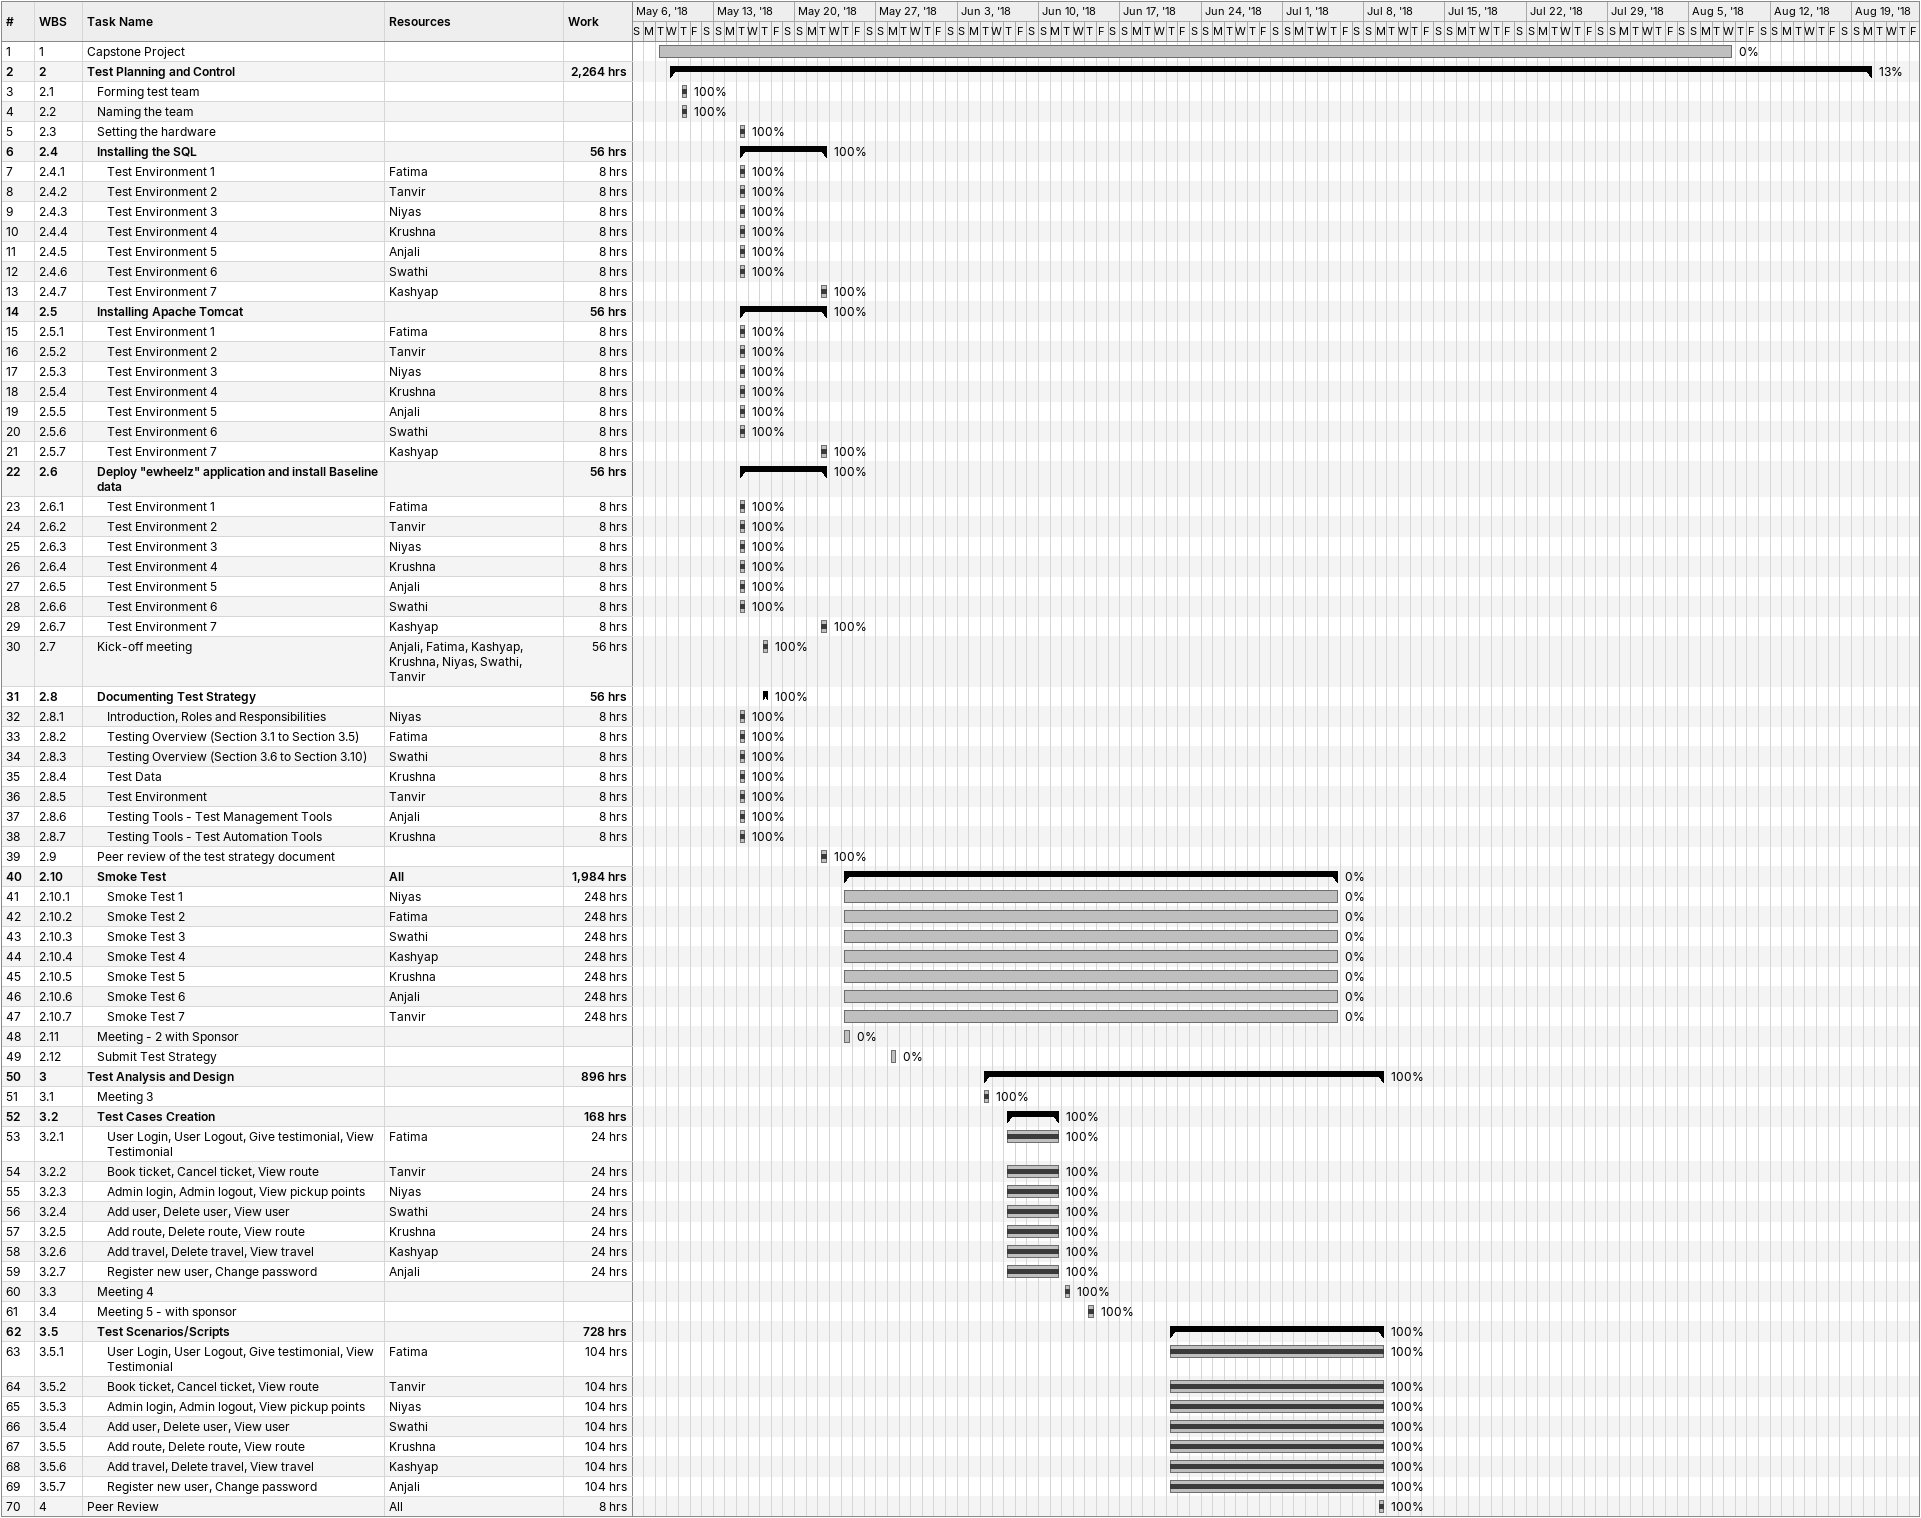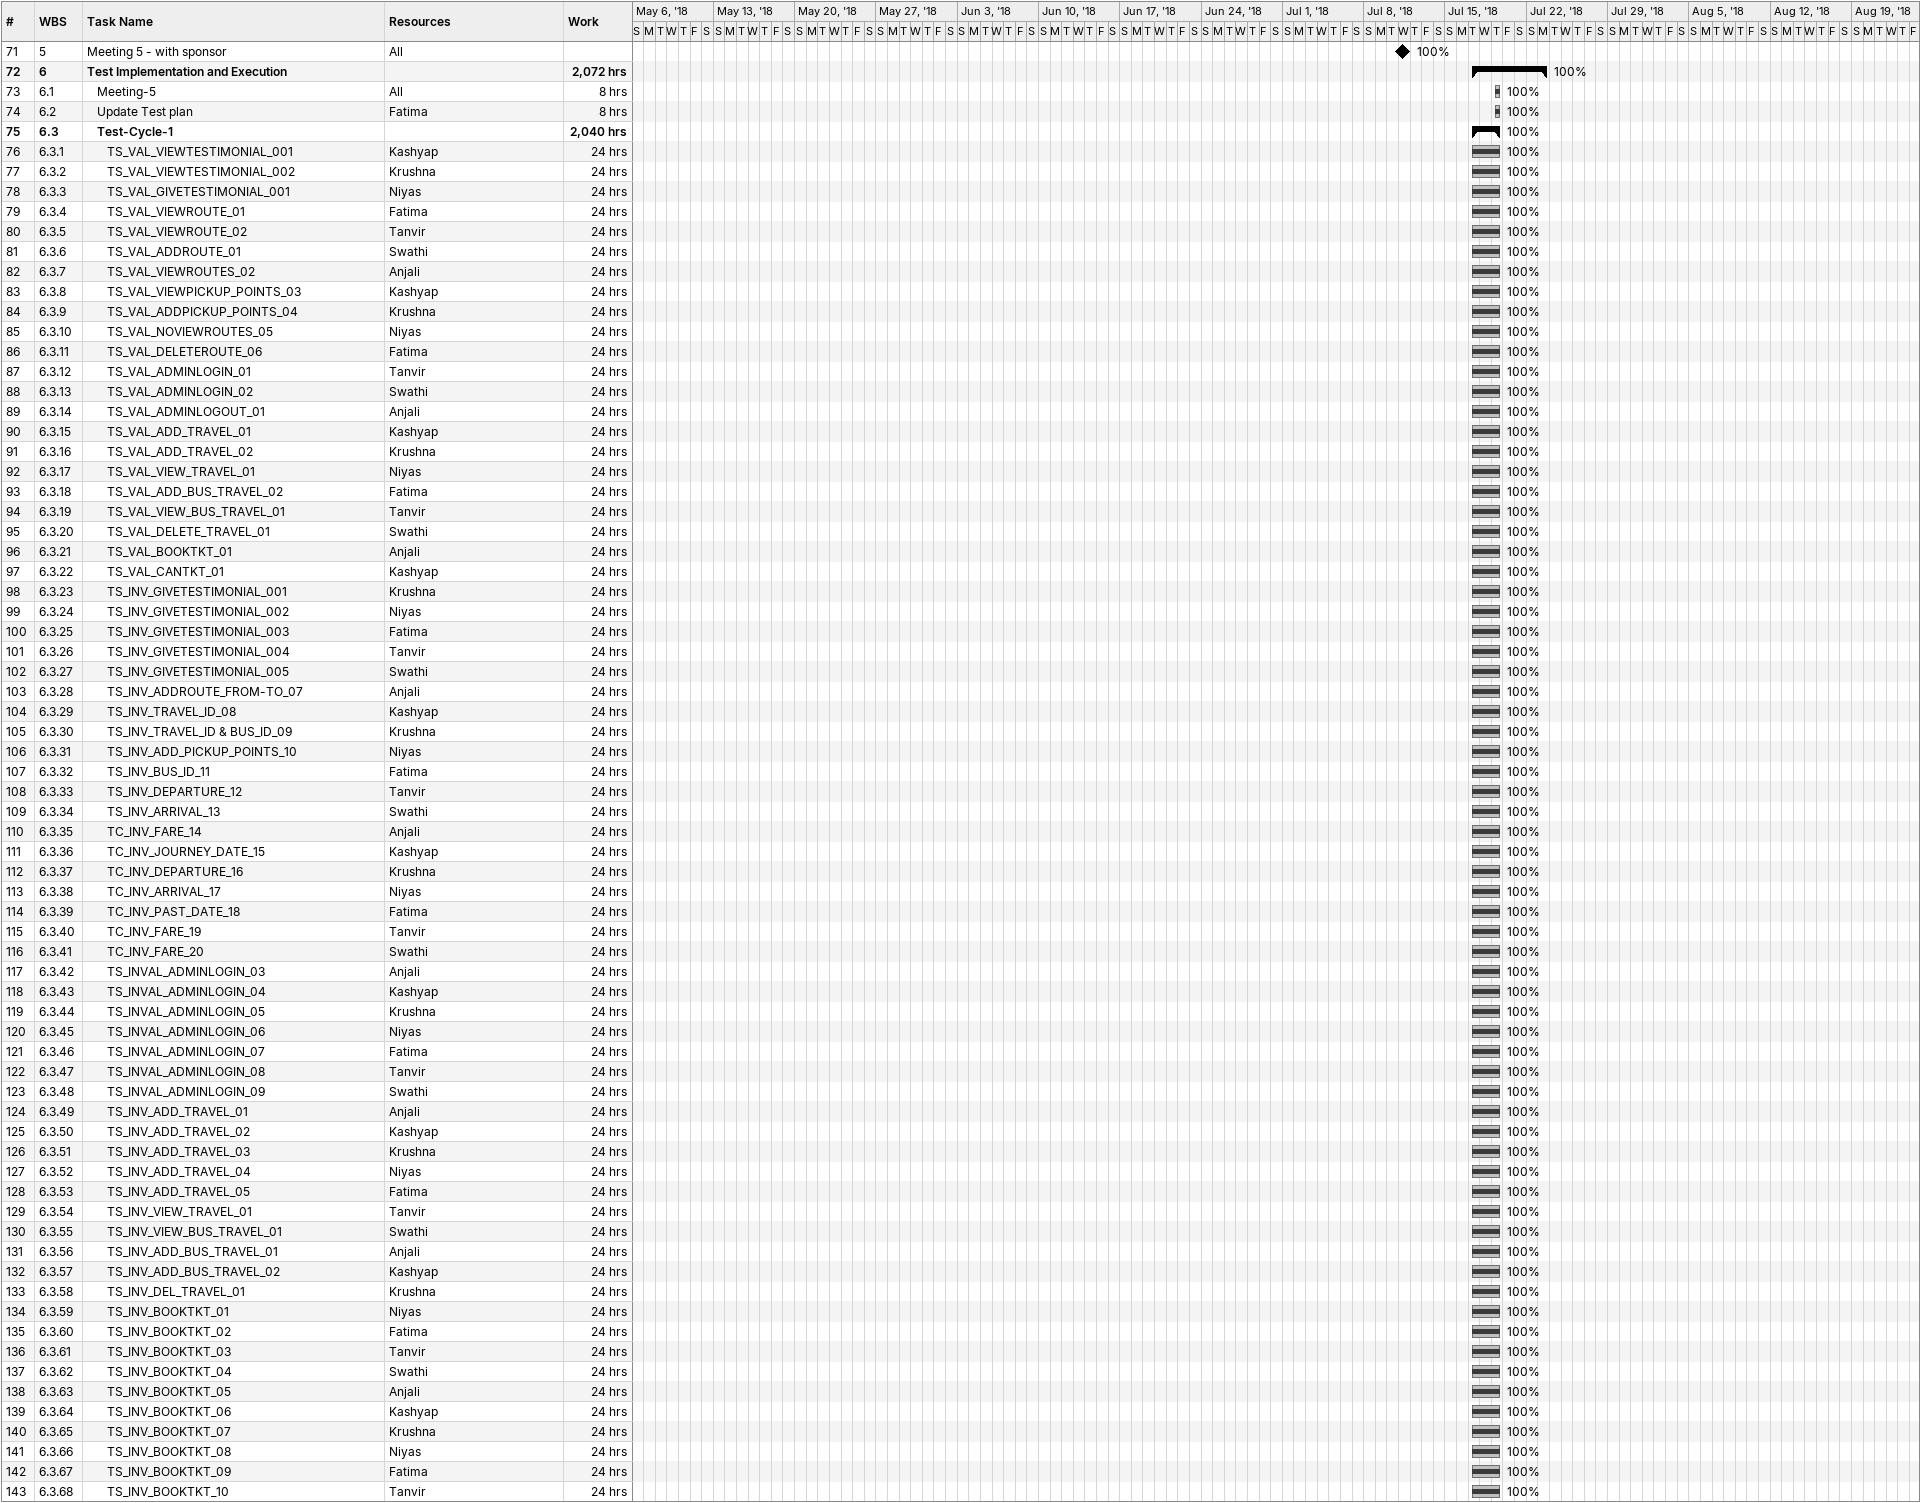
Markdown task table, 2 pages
| ID | WBS | Task | Start | Finish | Resources | % complete | Work (h) |
|---|---|---|---|---|---|---|---|
| 1 | 1 | Capstone Project | 2018-05-08 | 2018-08-08 |  | 0 |  |
| 2 | 2 | **Test Planning and Control** | 2018-05-09 | 2018-08-20 |  | 13 | 2264 |
| 3 | 2.1 | Forming test team | 2018-05-10 | 2018-05-10 |  | 100 |  |
| 4 | 2.2 | Naming the team | 2018-05-10 | 2018-05-10 |  | 100 |  |
| 5 | 2.3 | Setting the hardware | 2018-05-15 | 2018-05-15 |  | 100 |  |
| 6 | 2.4 | **Installing the SQL** | 2018-05-15 | 2018-05-22 |  | 100 | 56 |
| 7 | 2.4.1 | Test Environment 1 | 2018-05-15 | 2018-05-15 | Fatima | 100 | 8 |
| 8 | 2.4.2 | Test Environment 2 | 2018-05-15 | 2018-05-15 | Tanvir | 100 | 8 |
| 9 | 2.4.3 | Test Environment 3 | 2018-05-15 | 2018-05-15 | Niyas | 100 | 8 |
| 10 | 2.4.4 | Test Environment 4 | 2018-05-15 | 2018-05-15 | Krushna | 100 | 8 |
| 11 | 2.4.5 | Test Environment 5 | 2018-05-15 | 2018-05-15 | Anjali | 100 | 8 |
| 12 | 2.4.6 | Test Environment 6 | 2018-05-15 | 2018-05-15 | Swathi | 100 | 8 |
| 13 | 2.4.7 | Test Environment 7 | 2018-05-22 | 2018-05-22 | Kashyap | 100 | 8 |
| 14 | 2.5 | **Installing Apache Tomcat** | 2018-05-15 | 2018-05-22 |  | 100 | 56 |
| 15 | 2.5.1 | Test Environment 1 | 2018-05-15 | 2018-05-15 | Fatima | 100 | 8 |
| 16 | 2.5.2 | Test Environment 2 | 2018-05-15 | 2018-05-15 | Tanvir | 100 | 8 |
| 17 | 2.5.3 | Test Environment 3 | 2018-05-15 | 2018-05-15 | Niyas | 100 | 8 |
| 18 | 2.5.4 | Test Environment 4 | 2018-05-15 | 2018-05-15 | Krushna | 100 | 8 |
| 19 | 2.5.5 | Test Environment 5 | 2018-05-15 | 2018-05-15 | Anjali | 100 | 8 |
| 20 | 2.5.6 | Test Environment 6 | 2018-05-15 | 2018-05-15 | Swathi | 100 | 8 |
| 21 | 2.5.7 | Test Environment 7 | 2018-05-22 | 2018-05-22 | Kashyap | 100 | 8 |
| 22 | 2.6 | **Deploy "ewheelz" application and install Baseline data** | 2018-05-15 | 2018-05-22 |  | 100 | 56 |
| 23 | 2.6.1 | Test Environment 1 | 2018-05-15 | 2018-05-15 | Fatima | 100 | 8 |
| 24 | 2.6.2 | Test Environment 2 | 2018-05-15 | 2018-05-15 | Tanvir | 100 | 8 |
| 25 | 2.6.3 | Test Environment 3 | 2018-05-15 | 2018-05-15 | Niyas | 100 | 8 |
| 26 | 2.6.4 | Test Environment 4 | 2018-05-15 | 2018-05-15 | Krushna | 100 | 8 |
| 27 | 2.6.5 | Test Environment 5 | 2018-05-15 | 2018-05-15 | Anjali | 100 | 8 |
| 28 | 2.6.6 | Test Environment 6 | 2018-05-15 | 2018-05-15 | Swathi | 100 | 8 |
| 29 | 2.6.7 | Test Environment 7 | 2018-05-22 | 2018-05-22 | Kashyap | 100 | 8 |
| 30 | 2.7 | Kick-off meeting | 2018-05-17 | 2018-05-17 | Anjali, Fatima, Kashyap, Krushna, Niyas, Swathi, Tanvir | 100 | 56 |
| 31 | 2.8 | **Documenting Test Strategy** | 2018-05-17 | 2018-05-17 |  | 100 | 56 |
| 32 | 2.8.1 | Introduction, Roles and Responsibilities | 2018-05-15 | 2018-05-15 | Niyas | 100 | 8 |
| 33 | 2.8.2 | Testing Overview (Section 3.1 to Section 3.5) | 2018-05-15 | 2018-05-15 | Fatima | 100 | 8 |
| 34 | 2.8.3 | Testing Overview (Section 3.6 to Section 3.10) | 2018-05-15 | 2018-05-15 | Swathi | 100 | 8 |
| 35 | 2.8.4 | Test Data | 2018-05-15 | 2018-05-15 | Krushna | 100 | 8 |
| 36 | 2.8.5 | Test Environment | 2018-05-15 | 2018-05-15 | Tanvir | 100 | 8 |
| 37 | 2.8.6 | Testing Tools - Test Management Tools | 2018-05-15 | 2018-05-15 | Anjali | 100 | 8 |
| 38 | 2.8.7 | Testing Tools - Test Automation Tools | 2018-05-15 | 2018-05-15 | Krushna | 100 | 8 |
| 39 | 2.9 | Peer review of the test strategy document | 2018-05-22 | 2018-05-22 |  | 100 |  |
| 40 | 2.10 | **Smoke Test** | 2018-05-24 | 2018-07-05 | All | 0 | 1984 |
| 41 | 2.10.1 | Smoke Test 1 | 2018-05-24 | 2018-07-05 | Niyas | 0 | 248 |
| 42 | 2.10.2 | Smoke Test 2 | 2018-05-24 | 2018-07-05 | Fatima | 0 | 248 |
| 43 | 2.10.3 | Smoke Test 3 | 2018-05-24 | 2018-07-05 | Swathi | 0 | 248 |
| 44 | 2.10.4 | Smoke Test 4 | 2018-05-24 | 2018-07-05 | Kashyap | 0 | 248 |
| 45 | 2.10.5 | Smoke Test 5 | 2018-05-24 | 2018-07-05 | Krushna | 0 | 248 |
| 46 | 2.10.6 | Smoke Test 6 | 2018-05-24 | 2018-07-05 | Anjali | 0 | 248 |
| 47 | 2.10.7 | Smoke Test 7 | 2018-05-24 | 2018-07-05 | Tanvir | 0 | 248 |
| 48 | 2.11 | Meeting - 2 with Sponsor | 2018-05-24 | 2018-05-24 |  | 0 |  |
| 49 | 2.12 | Submit Test Strategy | 2018-05-28 | 2018-05-28 |  | 0 |  |
| 50 | 3 | **Test Analysis and Design** | 2018-06-05 | 2018-07-09 |  | 100 | 896 |
| 51 | 3.1 | Meeting 3 | 2018-06-05 | 2018-06-05 |  | 100 |  |
| 52 | 3.2 | **Test Cases Creation** | 2018-06-07 | 2018-06-11 |  | 100 | 168 |
| 53 | 3.2.1 | User Login, User Logout, Give testimonial, View Testimonial | 2018-06-07 | 2018-06-11 | Fatima | 100 | 24 |
| 54 | 3.2.2 | Book ticket, Cancel ticket, View route | 2018-06-07 | 2018-06-11 | Tanvir | 100 | 24 |
| 55 | 3.2.3 | Admin login, Admin logout, View pickup points | 2018-06-07 | 2018-06-11 | Niyas | 100 | 24 |
| 56 | 3.2.4 | Add user, Delete user, View user | 2018-06-07 | 2018-06-11 | Swathi | 100 | 24 |
| 57 | 3.2.5 | Add route, Delete route, View route | 2018-06-07 | 2018-06-11 | Krushna | 100 | 24 |
| 58 | 3.2.6 | Add travel, Delete travel, View travel | 2018-06-07 | 2018-06-11 | Kashyap | 100 | 24 |
| 59 | 3.2.7 | Register new user, Change password | 2018-06-07 | 2018-06-11 | Anjali | 100 | 24 |
| 60 | 3.3 | Meeting 4 | 2018-06-12 | 2018-06-12 |  | 100 |  |
| 61 | 3.4 | Meeting 5 - with sponsor | 2018-06-14 | 2018-06-14 |  | 100 |  |
| 62 | 3.5 | **Test Scenarios/Scripts** | 2018-06-21 | 2018-07-09 |  | 100 | 728 |
| 63 | 3.5.1 | User Login, User Logout, Give testimonial, View Testimonial | 2018-06-21 | 2018-07-09 | Fatima | 100 | 104 |
| 64 | 3.5.2 | Book ticket, Cancel ticket, View route | 2018-06-21 | 2018-07-09 | Tanvir | 100 | 104 |
| 65 | 3.5.3 | Admin login, Admin logout, View pickup points | 2018-06-21 | 2018-07-09 | Niyas | 100 | 104 |
| 66 | 3.5.4 | Add user, Delete user, View user | 2018-06-21 | 2018-07-09 | Swathi | 100 | 104 |
| 67 | 3.5.5 | Add route, Delete route, View route | 2018-06-21 | 2018-07-09 | Krushna | 100 | 104 |
| 68 | 3.5.6 | Add travel, Delete travel, View travel | 2018-06-21 | 2018-07-09 | Kashyap | 100 | 104 |
| 69 | 3.5.7 | Register new user, Change password | 2018-06-21 | 2018-07-09 | Anjali | 100 | 104 |
| 70 | 4 | Peer Review | 2018-07-09 | 2018-07-09 | All | 100 | 8 |
| 71 | 5 | Meeting 5 - with sponsor (milestone) | 2018-07-11 | 2018-07-11 | All | 100 |  |
| 72 | 6 | **Test Implementation and Execution** | 2018-07-17 | 2018-07-23 |  | 100 | 2072 |
| 73 | 6.1 | Meeting-5 | 2018-07-19 | 2018-07-19 | All | 100 | 8 |
| 74 | 6.2 | Update Test plan | 2018-07-19 | 2018-07-19 | Fatima | 100 | 8 |
| 75 | 6.3 | **Test-Cycle-1** | 2018-07-17 | 2018-07-19 |  | 100 | 2040 |
| 76 | 6.3.1 | TS_VAL_VIEWTESTIMONIAL_001 | 2018-07-17 | 2018-07-19 | Kashyap | 100 | 24 |
| 77 | 6.3.2 | TS_VAL_VIEWTESTIMONIAL_002 | 2018-07-17 | 2018-07-19 | Krushna | 100 | 24 |
| 78 | 6.3.3 | TS_VAL_GIVETESTIMONIAL_001 | 2018-07-17 | 2018-07-19 | Niyas | 100 | 24 |
| 79 | 6.3.4 | TS_VAL_VIEWROUTE_01 | 2018-07-17 | 2018-07-19 | Fatima | 100 | 24 |
| 80 | 6.3.5 | TS_VAL_VIEWROUTE_02 | 2018-07-17 | 2018-07-19 | Tanvir | 100 | 24 |
| 81 | 6.3.6 | TS_VAL_ADDROUTE_01 | 2018-07-17 | 2018-07-19 | Swathi | 100 | 24 |
| 82 | 6.3.7 | TS_VAL_VIEWROUTES_02 | 2018-07-17 | 2018-07-19 | Anjali | 100 | 24 |
| 83 | 6.3.8 | TS_VAL_VIEWPICKUP_POINTS_03 | 2018-07-17 | 2018-07-19 | Kashyap | 100 | 24 |
| 84 | 6.3.9 | TS_VAL_ADDPICKUP_POINTS_04 | 2018-07-17 | 2018-07-19 | Krushna | 100 | 24 |
| 85 | 6.3.10 | TS_VAL_NOVIEWROUTES_05 | 2018-07-17 | 2018-07-19 | Niyas | 100 | 24 |
| 86 | 6.3.11 | TS_VAL_DELETEROUTE_06 | 2018-07-17 | 2018-07-19 | Fatima | 100 | 24 |
| 87 | 6.3.12 | TS_VAL_ADMINLOGIN_01 | 2018-07-17 | 2018-07-19 | Tanvir | 100 | 24 |
| 88 | 6.3.13 | TS_VAL_ADMINLOGIN_02 | 2018-07-17 | 2018-07-19 | Swathi | 100 | 24 |
| 89 | 6.3.14 | TS_VAL_ADMINLOGOUT_01 | 2018-07-17 | 2018-07-19 | Anjali | 100 | 24 |
| 90 | 6.3.15 | TS_VAL_ADD_TRAVEL_01 | 2018-07-17 | 2018-07-19 | Kashyap | 100 | 24 |
| 91 | 6.3.16 | TS_VAL_ADD_TRAVEL_02 | 2018-07-17 | 2018-07-19 | Krushna | 100 | 24 |
| 92 | 6.3.17 | TS_VAL_VIEW_TRAVEL_01 | 2018-07-17 | 2018-07-19 | Niyas | 100 | 24 |
| 93 | 6.3.18 | TS_VAL_ADD_BUS_TRAVEL_02 | 2018-07-17 | 2018-07-19 | Fatima | 100 | 24 |
| 94 | 6.3.19 | TS_VAL_VIEW_BUS_TRAVEL_01 | 2018-07-17 | 2018-07-19 | Tanvir | 100 | 24 |
| 95 | 6.3.20 | TS_VAL_DELETE_TRAVEL_01 | 2018-07-17 | 2018-07-19 | Swathi | 100 | 24 |
| 96 | 6.3.21 | TS_VAL_BOOKTKT_01 | 2018-07-17 | 2018-07-19 | Anjali | 100 | 24 |
| 97 | 6.3.22 | TS_VAL_CANTKT_01 | 2018-07-17 | 2018-07-19 | Kashyap | 100 | 24 |
| 98 | 6.3.23 | TS_INV_GIVETESTIMONIAL_001 | 2018-07-17 | 2018-07-19 | Krushna | 100 | 24 |
| 99 | 6.3.24 | TS_INV_GIVETESTIMONIAL_002 | 2018-07-17 | 2018-07-19 | Niyas | 100 | 24 |
| 100 | 6.3.25 | TS_INV_GIVETESTIMONIAL_003 | 2018-07-17 | 2018-07-19 | Fatima | 100 | 24 |
| 101 | 6.3.26 | TS_INV_GIVETESTIMONIAL_004 | 2018-07-17 | 2018-07-19 | Tanvir | 100 | 24 |
| 102 | 6.3.27 | TS_INV_GIVETESTIMONIAL_005 | 2018-07-17 | 2018-07-19 | Swathi | 100 | 24 |
| 103 | 6.3.28 | TS_INV_ADDROUTE_FROM-TO_07 | 2018-07-17 | 2018-07-19 | Anjali | 100 | 24 |
| 104 | 6.3.29 | TS_INV_TRAVEL_ID_08 | 2018-07-17 | 2018-07-19 | Kashyap | 100 | 24 |
| 105 | 6.3.30 | TS_INV_TRAVEL_ID & BUS_ID_09 | 2018-07-17 | 2018-07-19 | Krushna | 100 | 24 |
| 106 | 6.3.31 | TS_INV_ADD_PICKUP_POINTS_10 | 2018-07-17 | 2018-07-19 | Niyas | 100 | 24 |
| 107 | 6.3.32 | TS_INV_BUS_ID_11 | 2018-07-17 | 2018-07-19 | Fatima | 100 | 24 |
| 108 | 6.3.33 | TS_INV_DEPARTURE_12 | 2018-07-17 | 2018-07-19 | Tanvir | 100 | 24 |
| 109 | 6.3.34 | TS_INV_ARRIVAL_13 | 2018-07-17 | 2018-07-19 | Swathi | 100 | 24 |
| 110 | 6.3.35 | TC_INV_FARE_14 | 2018-07-17 | 2018-07-19 | Anjali | 100 | 24 |
| 111 | 6.3.36 | TC_INV_JOURNEY_DATE_15 | 2018-07-17 | 2018-07-19 | Kashyap | 100 | 24 |
| 112 | 6.3.37 | TC_INV_DEPARTURE_16 | 2018-07-17 | 2018-07-19 | Krushna | 100 | 24 |
| 113 | 6.3.38 | TC_INV_ARRIVAL_17 | 2018-07-17 | 2018-07-19 | Niyas | 100 | 24 |
| 114 | 6.3.39 | TC_INV_PAST_DATE_18 | 2018-07-17 | 2018-07-19 | Fatima | 100 | 24 |
| 115 | 6.3.40 | TC_INV_FARE_19 | 2018-07-17 | 2018-07-19 | Tanvir | 100 | 24 |
| 116 | 6.3.41 | TC_INV_FARE_20 | 2018-07-17 | 2018-07-19 | Swathi | 100 | 24 |
| 117 | 6.3.42 | TS_INVAL_ADMINLOGIN_03 | 2018-07-17 | 2018-07-19 | Anjali | 100 | 24 |
| 118 | 6.3.43 | TS_INVAL_ADMINLOGIN_04 | 2018-07-17 | 2018-07-19 | Kashyap | 100 | 24 |
| 119 | 6.3.44 | TS_INVAL_ADMINLOGIN_05 | 2018-07-17 | 2018-07-19 | Krushna | 100 | 24 |
| 120 | 6.3.45 | TS_INVAL_ADMINLOGIN_06 | 2018-07-17 | 2018-07-19 | Niyas | 100 | 24 |
| 121 | 6.3.46 | TS_INVAL_ADMINLOGIN_07 | 2018-07-17 | 2018-07-19 | Fatima | 100 | 24 |
| 122 | 6.3.47 | TS_INVAL_ADMINLOGIN_08 | 2018-07-17 | 2018-07-19 | Tanvir | 100 | 24 |
| 123 | 6.3.48 | TS_INVAL_ADMINLOGIN_09 | 2018-07-17 | 2018-07-19 | Swathi | 100 | 24 |
| 124 | 6.3.49 | TS_INV_ADD_TRAVEL_01 | 2018-07-17 | 2018-07-19 | Anjali | 100 | 24 |
| 125 | 6.3.50 | TS_INV_ADD_TRAVEL_02 | 2018-07-17 | 2018-07-19 | Kashyap | 100 | 24 |
| 126 | 6.3.51 | TS_INV_ADD_TRAVEL_03 | 2018-07-17 | 2018-07-19 | Krushna | 100 | 24 |
| 127 | 6.3.52 | TS_INV_ADD_TRAVEL_04 | 2018-07-17 | 2018-07-19 | Niyas | 100 | 24 |
| 128 | 6.3.53 | TS_INV_ADD_TRAVEL_05 | 2018-07-17 | 2018-07-19 | Fatima | 100 | 24 |
| 129 | 6.3.54 | TS_INV_VIEW_TRAVEL_01 | 2018-07-17 | 2018-07-19 | Tanvir | 100 | 24 |
| 130 | 6.3.55 | TS_INV_VIEW_BUS_TRAVEL_01 | 2018-07-17 | 2018-07-19 | Swathi | 100 | 24 |
| 131 | 6.3.56 | TS_INV_ADD_BUS_TRAVEL_01 | 2018-07-17 | 2018-07-19 | Anjali | 100 | 24 |
| 132 | 6.3.57 | TS_INV_ADD_BUS_TRAVEL_02 | 2018-07-17 | 2018-07-19 | Kashyap | 100 | 24 |
| 133 | 6.3.58 | TS_INV_DEL_TRAVEL_01 | 2018-07-17 | 2018-07-19 | Krushna | 100 | 24 |
| 134 | 6.3.59 | TS_INV_BOOKTKT_01 | 2018-07-17 | 2018-07-19 | Niyas | 100 | 24 |
| 135 | 6.3.60 | TS_INV_BOOKTKT_02 | 2018-07-17 | 2018-07-19 | Fatima | 100 | 24 |
| 136 | 6.3.61 | TS_INV_BOOKTKT_03 | 2018-07-17 | 2018-07-19 | Tanvir | 100 | 24 |
| 137 | 6.3.62 | TS_INV_BOOKTKT_04 | 2018-07-17 | 2018-07-19 | Swathi | 100 | 24 |
| 138 | 6.3.63 | TS_INV_BOOKTKT_05 | 2018-07-17 | 2018-07-19 | Anjali | 100 | 24 |
| 139 | 6.3.64 | TS_INV_BOOKTKT_06 | 2018-07-17 | 2018-07-19 | Kashyap | 100 | 24 |
| 140 | 6.3.65 | TS_INV_BOOKTKT_07 | 2018-07-17 | 2018-07-19 | Krushna | 100 | 24 |
| 141 | 6.3.66 | TS_INV_BOOKTKT_08 | 2018-07-17 | 2018-07-19 | Niyas | 100 | 24 |
| 142 | 6.3.67 | TS_INV_BOOKTKT_09 | 2018-07-17 | 2018-07-19 | Fatima | 100 | 24 |
| 143 | 6.3.68 | TS_INV_BOOKTKT_10 | 2018-07-17 | 2018-07-19 | Tanvir | 100 | 24 |
